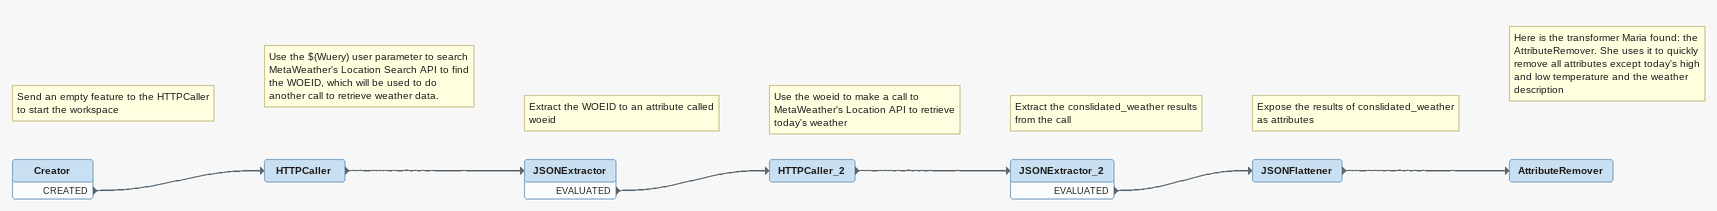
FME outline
Note: Send an empty feature to the HTTPCaller to start the workspace
Creator
    CREATED -> HTTPCaller
Note: Use the $(Wuery) user parameter to search MetaWeather's Location Search API to find the WOEID, which will be used to do another call to retrieve weather data.
HTTPCaller
    -> JSONExtractor
Note: Extract the WOEID to an attribute called woeid
JSONExtractor
    EVALUATED -> HTTPCaller_2
Note: Use the woeid to make a call to MetaWeather's Location API to retrieve today's weather
HTTPCaller_2
    -> JSONExtractor_2
Note: Extract the conslidated_weather results from the call
JSONExtractor_2
    EVALUATED -> JSONFlattener
Note: Expose the results of conslidated_weather as attributes
JSONFlattener
    -> AttributeRemover
Note: Here is the transformer Maria found: the AttributeRemover. She uses it to quickly remove all attributes except today's high and low temperature and the weather description
AttributeRemover
